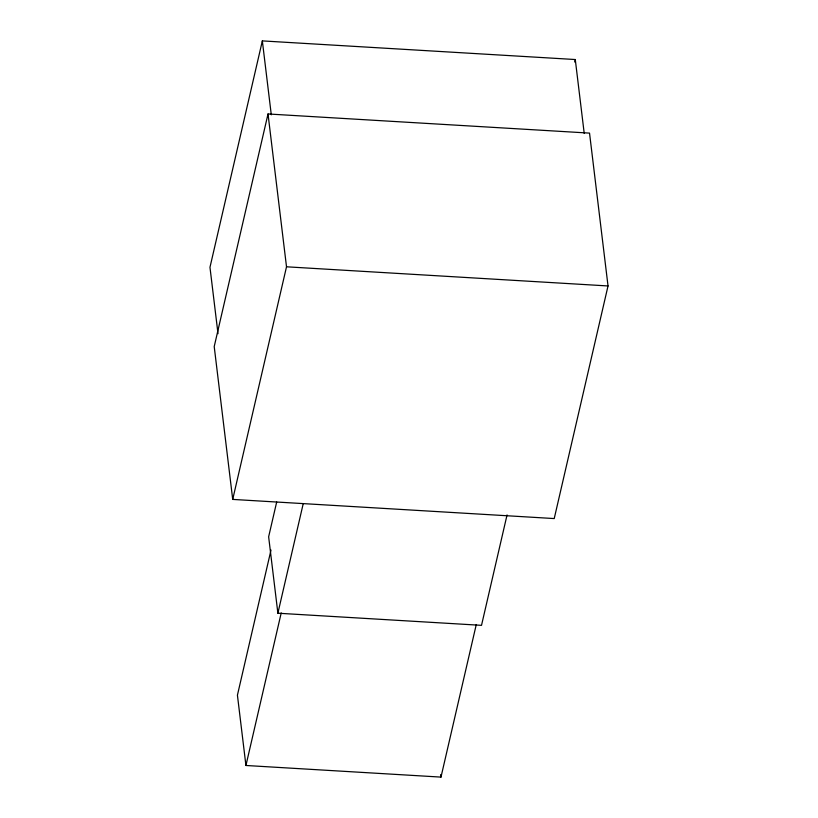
<?xml version="1.0" encoding="UTF-8"?>
<svg xmlns="http://www.w3.org/2000/svg" width="818" height="818" viewBox="0 0 818 818"><rect width="100%" height="100%" fill="white"/><g stroke="black" fill="none" stroke-linecap="round" stroke-linejoin="round"><path stroke-width="1.23" d="M584.226 133.446L575.279 59.53L262.343 40.9L209.97 267.302L218.007 333.703M268.018 113.968L214.214 346.576L232.711 499.409L554.226 518.561L608.03 285.952L589.533 133.109L268.018 113.968L286.515 266.801L232.711 499.409M276.678 502.058L268.641 536.792L277.885 613.214L481.516 625.341L507.058 514.931M271.003 550.033L237.424 695.177L245.932 765.484L440.984 777.1L476.281 624.512M277.885 613.214L303.141 504.041M245.932 765.484L281.228 612.897M574.706 62.025L575.279 59.53M286.515 266.801L608.03 285.952M440.677 774.585L440.984 777.1M262.343 40.9L271.29 114.817"/></g></svg>
